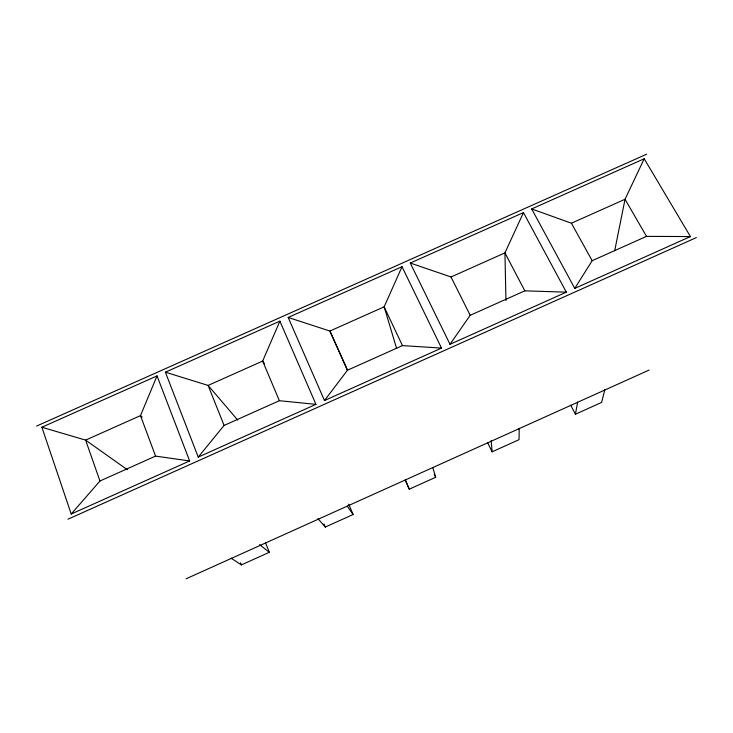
<?xml version="1.0" encoding="UTF-8"?>
<svg xmlns="http://www.w3.org/2000/svg" width="733" height="733" viewBox="0 0 733 733"><rect width="100%" height="100%" fill="white"/><g stroke="black" fill="none" stroke-linecap="round" stroke-linejoin="round"><path stroke-width="1.1" d="M519.193 428.31L519.056 439.663L492.1 451.821L487.692 442.732M604.872 389.48L601.61 402.426L575.423 414.237L577.641 402.032M614.712 250.659L625.038 199.266L644.206 158.768L690.422 236.567L574.773 288.39L531.672 208.932L644.206 158.768M157.045 375.91L140.479 415.62L155.561 456.109L189.636 460.956L157.045 375.91L41.882 427.238L71.211 514.016L189.636 460.956M279.887 321.155L262.661 361.067L208.108 385.421L165.392 372.19L198.222 457.108L315.95 404.359L279.887 321.155L165.392 372.19M402.023 266.711L288.188 317.453L324.481 400.53L441.513 348.093L402.023 266.711L384.147 306.825L396.617 348.468M523.463 212.588L410.278 263.037L449.998 344.299L566.334 292.165L523.463 212.588L504.936 252.894L505.944 300.539M574.773 288.39L592.172 260.691L646.497 236.374L690.422 236.567M449.998 344.299L470.192 315.291L524.828 290.836L566.334 292.165M324.481 400.53L347.497 370.202L402.454 345.609L441.513 348.093M198.222 457.108L224.087 425.442L279.365 400.704L315.95 404.359M71.211 514.016L99.963 481.004L155.561 456.109M186.09 578.795L649.081 370.073M231.179 558.207L241.377 564.905L269.332 552.297L265.575 542.86M317.911 518.616L325.287 527.064L353.123 514.502L348.679 504.167M405.102 479.968L409.271 489.186L435.668 477.275L432.791 467.599M67.986 519.202L696.35 237.602M410.278 263.037L451.006 276.973L504.936 252.894L524.828 290.836M531.672 208.932L571.41 223.217L625.038 199.266L646.497 236.374M36.65 426.047L646.653 154.205M41.882 427.238L85.605 440.121L127.35 469.725M288.188 317.453L329.905 331.041L384.147 306.825L402.454 345.609M259.546 544.637L269.332 552.297M142.184 417.123L140.479 415.62L85.605 440.121L99.963 481.004M237.721 420.073L208.108 385.421L224.087 425.442M347.25 506.164L353.123 514.502M264.54 363.925L262.661 361.067L279.365 400.704M571.41 223.217L592.172 260.691M570.769 405.285L575.423 414.237M451.006 276.973L470.192 315.291M434.248 474.214L435.668 477.275M347.497 370.202L329.905 331.041L347.543 370.422M323.977 523.948L325.287 527.064M405.431 479.932L409.271 489.186M240.561 562.797L241.377 564.905M491.202 440.506L492.1 451.821"/></g></svg>
